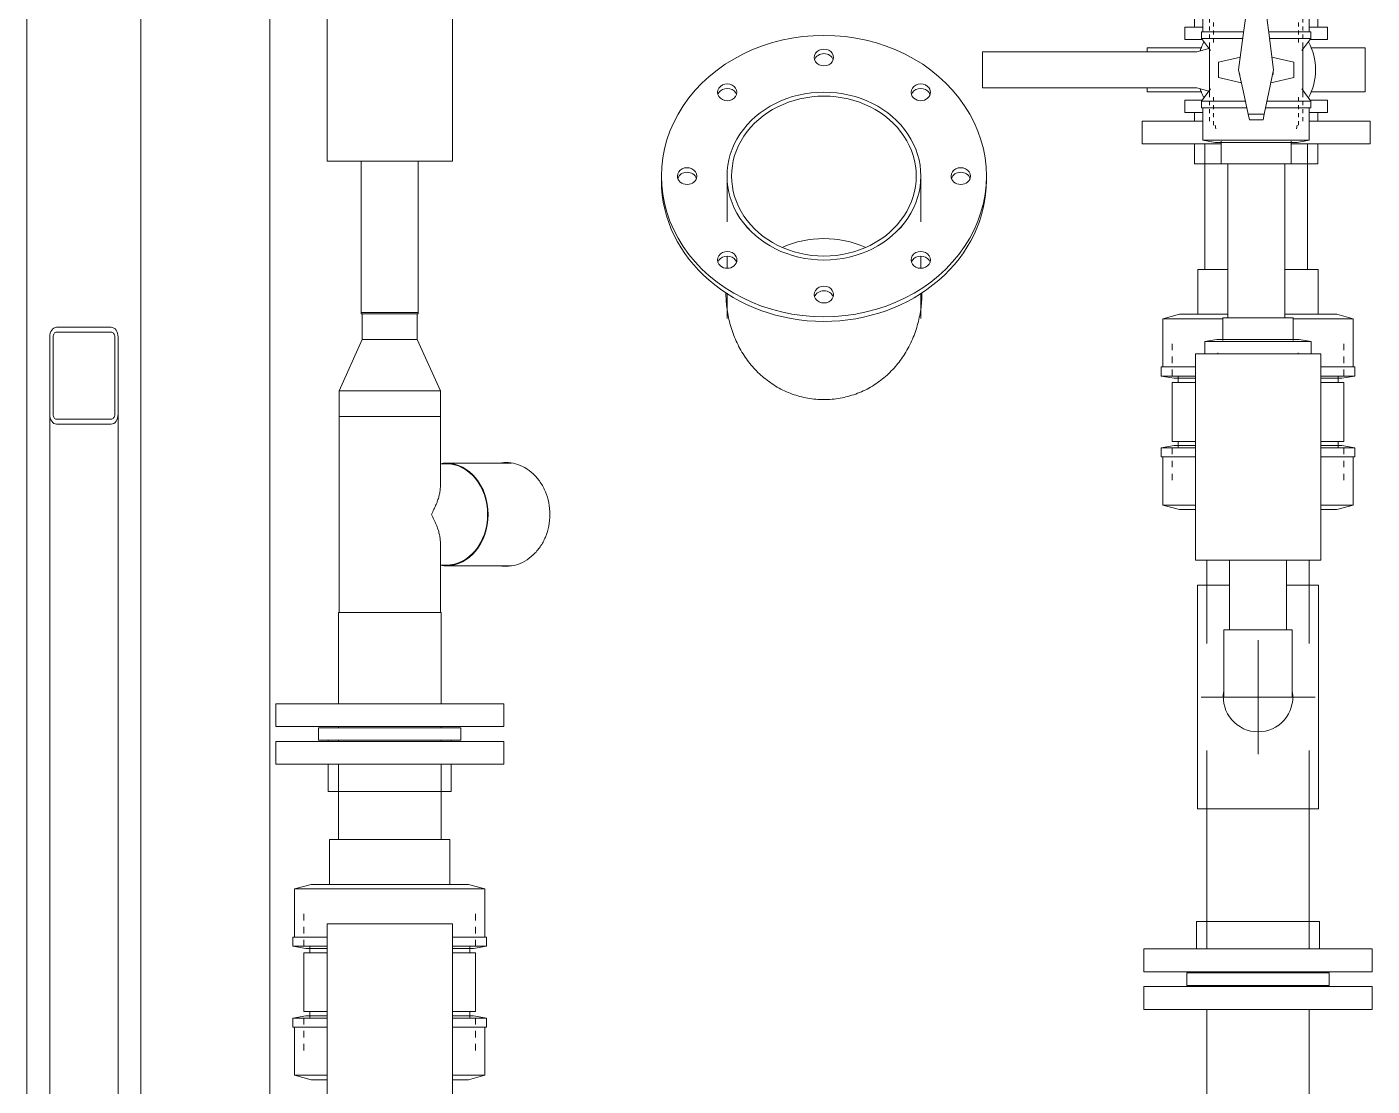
# Model space of a CAD drawing. Header units: millimetres. Extents: x -4001 to 3774, y -595 to 3523.
# Drawn here: x -3633 to -2453, y 1409 to 2338 of the extents above; entities that cross this region are included whole.
import ezdxf

# ---------------------------------------------------------------- set-up
doc = ezdxf.new("R2010")
doc.units = ezdxf.units.MM
for name, color, linetype, lineweight in [('A_--------_E-', 8, 'Continuous', 9), ('M-_EQPT----_E', 7, 'Continuous', 9), ('M-_WATR----_E', 5, 'Continuous', 9), ('S-_STRL----_A', 7, 'Continuous', 9)]:
    doc.layers.add(name, color=color, linetype=linetype, lineweight=lineweight)

# ---------------------------------------------------------------- blocks, each defined once
blk = doc.blocks.new('PNS-0100 MAIN FRAME - ASY PNS-0100 MAIN FRAME_iam-651195-Разрез 3')
at = {"layer": 'A_--------_E-'}
for p, q in [((-3633.2, 2850), (-3633.2, 100)), ((-3533.2, 100), (-3533.2, 2850)), ((-3613.2, 1997.9), (-3613.2, 373.6)), ((-3553.2, 373.6), (-3553.2, 1997.9))]:
    blk.add_line(p, q, dxfattribs=at)
at = {"layer": 'S-_STRL----_A'}
for p, q in [((-3613.2, 2065.7), (-3613.2, 1997.9)), ((-3610.2, 1997.9), (-3610.2, 2065.7)), ((-3559.2, 2074.2), (-3607.2, 2074.2)), ((-3607.2, 2070), (-3559.2, 2070)), ((-3556.2, 2065.7), (-3556.2, 1997.9)), ((-3553.2, 1997.9), (-3553.2, 2065.7)), ((-3559.2, 1993.6), (-3607.2, 1993.6)), ((-3607.2, 1989.4), (-3559.2, 1989.4))]:
    blk.add_line(p, q, dxfattribs=at)
at = {"layer": 'S-_STRL----_A', "flags": 128}
for points in [[(-3607.2, 2074.2), (-3608.4, 2074.1), (-3609.5, 2073.6), (-3610.5, 2072.8), (-3611.4, 2071.7), (-3612.2, 2070.4), (-3612.7, 2069), (-3613.1, 2067.4), (-3613.2, 2065.7)], [(-3610.2, 2065.7), (-3610.1, 2066.6), (-3610, 2067.4), (-3609.7, 2068.1), (-3609.3, 2068.7), (-3608.9, 2069.3), (-3608.3, 2069.7), (-3607.8, 2069.9), (-3607.2, 2070)], [(-3553.2, 2065.7), (-3553.3, 2067.4), (-3553.6, 2069), (-3554.2, 2070.4), (-3554.9, 2071.7), (-3555.9, 2072.8), (-3556.9, 2073.6), (-3558, 2074.1), (-3559.2, 2074.2)], [(-3559.2, 2070), (-3558.6, 2069.9), (-3558, 2069.7), (-3557.5, 2069.3), (-3557.1, 2068.7), (-3556.7, 2068.1), (-3556.4, 2067.4), (-3556.2, 2066.6), (-3556.2, 2065.7)], [(-3613.2, 1997.9), (-3613.1, 1996.2), (-3612.7, 1994.6), (-3612.2, 1993.1), (-3611.4, 1991.9), (-3610.5, 1990.8), (-3609.5, 1990), (-3608.4, 1989.5), (-3607.2, 1989.4)], [(-3607.2, 1993.6), (-3607.8, 1993.7), (-3608.3, 1993.9), (-3608.9, 1994.3), (-3609.3, 1994.9), (-3609.7, 1995.5), (-3610, 1996.2), (-3610.1, 1997), (-3610.2, 1997.9)], [(-3556.2, 1997.9), (-3556.2, 1997), (-3556.4, 1996.2), (-3556.7, 1995.5), (-3557.1, 1994.9), (-3557.5, 1994.3), (-3558, 1993.9), (-3558.6, 1993.7), (-3559.2, 1993.6)], [(-3559.2, 1989.4), (-3558, 1989.5), (-3556.9, 1990), (-3555.9, 1990.8), (-3554.9, 1991.9), (-3554.2, 1993.1), (-3553.6, 1994.6), (-3553.3, 1996.2), (-3553.2, 1997.9)]]:
    blk.add_lwpolyline(points, dxfattribs=at)
blk = doc.blocks.new('PNS-0100 MAIN FRAME - Standard-550811-Разрез 3')
blk.add_blockref('PNS-0100 MAIN FRAME - ASY PNS-0100 MAIN FRAME_iam-651195-Разрез 3', (0, 0))
blk = doc.blocks.new('PNS-Filter column D1000 _Left side_ - ASY PNS-Filter column D1000_iam-892261-Разрез 3')
at = {"layer": 'A_--------_E-'}
for p, q in [((-3420.2, 610.1), (-3420.2, 2510.1)), ((-3076.7, 2202.8), (-3076.7, 2206.8)), ((-3019.2, 2166.6), (-3019.2, 2206.8)), ((-2849.2, 2206.8), (-2849.2, 2166.6)), ((-2791.7, 2206.8), (-2791.7, 2202.8)), ((-3019.2, 2126.2), (-3019.2, 2136.5)), ((-2849.2, 2136.5), (-2849.2, 2126.2)), ((-3019.2, 2081.8), (-3019.2, 2104.2)), ((-2849.2, 2104.2), (-2849.2, 2081.8)), ((-3339.1, 2063.6), (-3339.1, 2086.1)), ((-3290.8, 2086.1), (-3290.8, 2063.6)), ((-3359.4, 2018.6), (-3339.1, 2063.6)), ((-3328.8, 2063.6), (-3339.1, 2063.6)), ((-3290.8, 2063.6), (-3328.8, 2063.6)), ((-3290.8, 2063.6), (-3270.5, 2018.6)), ((-3359.4, 1996.1), (-3359.4, 2018.6)), ((-3340.4, 2018.6), (-3359.4, 2018.6)), ((-3270.5, 2018.6), (-3340.4, 2018.6)), ((-3270.5, 2018.6), (-3270.5, 1996.1)), ((-3359.4, 1824.1), (-3359.4, 1996.1)), ((-3278.5, 1996.1), (-3359.4, 1996.1)), ((-3340.4, 1996.1), (-3359.4, 1996.1)), ((-3270.5, 1996.1), (-3340.4, 1996.1)), ((-3270.5, 1996.1), (-3278.5, 1996.1)), ((-3270.5, 1996.1), (-3270.5, 1935.6)), ((-3270.6, 1954.6), (-3265.6, 1954.6)), ((-3265.6, 1955.1), (-3208.3, 1955.1)), ((-3270.5, 1884.6), (-3270.5, 1824.1)), ((-3265.6, 1865.7), (-3270.6, 1865.7)), ((-3208.3, 1865.1), (-3265.6, 1865.1)), ((-3360, 1744.1), (-3360, 1824.1)), ((-3360, 1824.1), (-3289.1, 1824.1)), ((-3289.1, 1824.1), (-3270, 1824.1)), ((-3270, 1824.1), (-3270, 1744.1)), ((-3415, 1724.1), (-3415, 1744.1)), ((-3415, 1744.1), (-3396.9, 1744.1)), ((-3396.9, 1744.1), (-3215, 1744.1)), ((-3215, 1744.1), (-3215, 1724.1)), ((-3415, 1724.1), (-3396.9, 1724.1)), ((-3396.9, 1724.1), (-3215, 1724.1)), ((-2653.5, 1476.1), (-2653.5, 1496.1)), ((-2471.5, 1496.1), (-2653.5, 1496.1)), ((-2453.5, 1496.1), (-2471.5, 1496.1)), ((-2453.5, 1496.1), (-2453.5, 1476.1)), ((-2471.5, 1476.1), (-2653.5, 1476.1)), ((-2598.5, 1396.1), (-2598.5, 1476.1)), ((-2508.5, 1476.1), (-2508.5, 1396.1)), ((-2453.5, 1476.1), (-2471.5, 1476.1))]:
    blk.add_line(p, q, dxfattribs=at)
for centre, major_axis, ratio, start_param, end_param in [((-2934.2, 2206.8), (-142.5, 0), 0.866025, 4.712389, 7.853982), ((-2934.2, 2206.8), (-142.5, 0), 0.866025, 1.570796, 4.712389), ((-2934.2, 2310.8), (8.5, 0), 0.866025, 1.570796, 4.712389), ((-2934.2, 2306.8), (8.5, 0), 0.866025, 1.570796, 2.857075), ((-2934.2, 2310.8), (8.5, 0), 0.866025, 4.712389, 7.853982), ((-2934.2, 2306.8), (8.5, 0), 0.866025, 0.284518, 1.570796), ((-3019, 2280.3), (8.5, 0), 0.866025, 2.356194, 5.497787), ((-3019, 2276.3), (8.5, 0), 0.866025, 2.356194, 2.864755), ((-3019, 2280.3), (8.5, 0), 0.866025, 5.497787, 8.63938), ((-3019, 2276.3), (8.5, 0), 0.866025, 0.276838, 2.356194), ((-2934.2, 2206.8), (85, 0), 0.866025, 1.570796, 4.712389), ((-2934.2, 2206.8), (-85, 0), 0.866025, 4.712389, 7.853982), ((-2934.2, 2206.8), (-81, 0), 0.866025, 4.712389, 7.853982), ((-2934.2, 2206.8), (-85, 0), 0.866025, 1.570796, 4.712389), ((-2934.2, 2206.8), (85, 0), 0.866025, 4.712389, 7.853982), ((-2934.2, 2206.8), (81, 0), 0.866025, 4.712389, 7.853982), ((-2849.3, 2280.3), (8.5, 0), 0.866025, 0.785398, 3.926991), ((-2849.3, 2276.3), (8.5, 0), 0.866025, 0.785398, 2.864755), ((-2849.3, 2280.3), (8.5, 0), 0.866025, 3.926991, 7.068583), ((-2849.3, 2276.3), (8.5, 0), 0.866025, 0.276838, 0.785398), ((-3054.2, 2206.8), (8.5, 0), 0.866025, 0, 3.141593), ((-3054.2, 2206.8), (8.5, 0), 0.866025, 3.141593, 6.283185), ((-3054.2, 2202.8), (8.5, 0), 0.866025, 0.284518, 2.857075), ((-2814.2, 2206.8), (8.5, 0), 0.866025, 0, 3.141593), ((-2814.2, 2206.8), (8.5, 0), 0.866025, 3.141593, 6.283185), ((-2814.2, 2202.8), (8.5, 0), 0.866025, 0.284518, 2.857075), ((-2934.2, 2202.8), (142.5, 0), 0.866025, 3.141593, 4.712389), ((-2934.2, 2202.8), (-142.5, 0), 0.866025, 1.570796, 3.141593), ((-2934.2, 2081.8), (81, 0), 0.866025, 1.570796, 2.033415), ((-2934.2, 2081.8), (81, 0), 0.866025, 1.108178, 1.570796), ((-3019, 2133.3), (8.5, 0), 0.866025, 0.785398, 3.926991), ((-3019, 2129.3), (8.5, 0), 0.866025, 0.785398, 2.864755), ((-3019, 2133.3), (8.5, 0), 0.866025, 3.926991, 7.068583), ((-2849.3, 2133.3), (8.5, 0), 0.866025, 2.356194, 5.497787), ((-2849.3, 2133.3), (8.5, 0), 0.866025, 5.497787, 8.63938), ((-2849.3, 2129.3), (8.5, 0), 0.866025, 0.276838, 2.356194), ((-3019, 2129.3), (8.5, 0), 0.866025, 0.276838, 0.785398), ((-2849.3, 2129.3), (8.5, 0), 0.866025, 2.356194, 2.864755), ((-2934.2, 2102.9), (-8.5, 0), 0.866025, 4.712389, 7.853982), ((-2934.2, 2098.9), (8.5, 0), 0.866025, 1.570796, 2.857075), ((-2934.2, 2102.9), (8.5, 0), 0.866025, 4.712389, 7.853982), ((-2934.2, 2098.9), (8.5, 0), 0.866025, 0.284518, 1.570796), ((-3265.6, 1910.1), (0, 45), 0.819152, 0, 0.093906), ((-3265.6, 1910.1), (0, 45), 0.819152, 3.141593, 6.283185), ((-3265.6, 1910.1), (0, 44.5), 0.819152, 3.141593, 6.283185), ((-3265.6, 1910.1), (0, 45), 0.819152, 3.047687, 3.141593)]:
    blk.add_ellipse(centre, major_axis=major_axis, ratio=ratio, start_param=start_param, end_param=end_param, dxfattribs=at)
for points, knots in [([(-3020.2, 2104.8), (-3020.2, 2100.4), (-3019.6, 2091.2), (-3016.9, 2077.5), (-3012.2, 2063.6), (-3005.4, 2050.7), (-2997.1, 2039.5), (-2987.2, 2029.8), (-2975.3, 2021.4), (-2966.5, 2017.3), (-2962, 2015.7)], [-0.9967897, -0.9967897, -0.9967897, -0.9967897, -0.95, -0.9, -0.85, -0.8, -0.75, -0.7, -0.65, -0.6, -0.6, -0.6, -0.6]), ([(-2906.3, 2015.7), (-2901.8, 2017.3), (-2893, 2021.4), (-2881.2, 2029.8), (-2871.3, 2039.5), (-2863, 2050.7), (-2856.2, 2063.6), (-2851.5, 2077.5), (-2848.8, 2091.2), (-2848.2, 2100.4), (-2848.2, 2104.8)], [-0.4, -0.4, -0.4, -0.4, -0.35, -0.3, -0.25, -0.2, -0.15, -0.1, -0.05, -0.0032103, -0.0032103, -0.0032103, -0.0032103]), ([(-3270.5, 1935.6), (-3270.5, 1935.3), (-3270.5, 1933.9), (-3270.8, 1931.1), (-3271.5, 1927.1), (-3272.6, 1923.2), (-3274.7, 1917.6), (-3276.9, 1913.2), (-3278.5, 1910.1)], [0.6111111, 0.6111111, 0.6111111, 0.6111111, 0.625, 0.6875, 0.75, 0.8125, 0.875, 1, 1, 1, 1]), ([(-3278.5, 1910.1), (-3276.9, 1907.1), (-3274.7, 1902.7), (-3272.6, 1897.1), (-3271.5, 1893.1), (-3270.8, 1889.2), (-3270.5, 1886.4), (-3270.5, 1884.9), (-3270.5, 1884.6)], [0, 0, 0, 0, 0.125, 0.1875, 0.25, 0.3125, 0.375, 0.3888889, 0.3888889, 0.3888889, 0.3888889]), ([(-3216.6, 1864.8), (-3215.4, 1864.7), (-3211.4, 1864.5), (-3207.4, 1865), (-3204.7, 1865.7)], [-0.5320306, -0.5320306, -0.5320306, -0.5320306, -0.5, -0.4285714, -0.4285714, -0.4285714, -0.4285714])]:
    blk.add_open_spline(points, degree=3, knots=knots, dxfattribs=at)
for points in [[(-3020.2, 2104), (-3020.2, 2104.2), (-3020.2, 2104.5), (-3020.2, 2104.7)], [(-2848.2, 2104.7), (-2848.2, 2104.5), (-2848.2, 2104.2), (-2848.2, 2104)], [(-2962, 2015.7), (-2957.6, 2014.1), (-2948.4, 2011.6), (-2934.2, 2010.4), (-2920, 2011.6), (-2910.8, 2014.1), (-2906.3, 2015.7)], [(-3212.9, 1955.6), (-3214.2, 1955.6), (-3215.4, 1955.6), (-3216.6, 1955.4)], [(-3213.2, 1955.4), (-3212.5, 1955.5), (-3211.9, 1955.5), (-3211.2, 1955.6)], [(-3204.7, 1954.5), (-3207.4, 1955.3), (-3210.2, 1955.6), (-3212.9, 1955.6)], [(-3174.5, 1910.1), (-3174.5, 1913.6), (-3175.2, 1920.4), (-3178.1, 1930.1), (-3182.8, 1938.7), (-3188.9, 1945.9), (-3196.4, 1951.5), (-3201.9, 1953.8), (-3204.7, 1954.5)], [(-3204.7, 1865.7), (-3201.9, 1866.5), (-3196.4, 1868.8), (-3188.9, 1874.4), (-3182.8, 1881.6), (-3178.1, 1890.1), (-3175.2, 1899.9), (-3174.5, 1906.7), (-3174.5, 1910.1)], [(-3211.2, 1864.7), (-3211.9, 1864.7), (-3212.5, 1864.8), (-3213.2, 1864.8)]]:
    blk.add_open_spline(points, degree=3, dxfattribs=at)
blk = doc.blocks.new('PNS-Filter column D1000 _Left side_ - Standard-896179-Разрез 3')
at = {"layer": 'M-_EQPT----_E'}
for p, q in [((-3340, 2087.1), (-3340, 2086.1)), ((-3339.2, 2087.1), (-3340, 2087.1)), ((-3340, 2086.1), (-3329.3, 2086.1)), ((-3337.1, 2087.1), (-3338.4, 2087.1)), ((-3333.4, 2087.1), (-3335.4, 2087.1)), ((-3329.3, 2087.1), (-3331, 2087.1)), ((-3328.4, 2087.1), (-3329.3, 2087.1)), ((-3329.3, 2086.1), (-3290, 2086.1)), ((-3322.5, 2087.1), (-3325.5, 2087.1)), ((-3316, 2087.1), (-3319.3, 2087.1)), ((-3309.5, 2087.1), (-3312.8, 2087.1)), ((-3303.4, 2087.1), (-3306.4, 2087.1)), ((-3298.1, 2087.1), (-3300.6, 2087.1)), ((-3293.9, 2087.1), (-3295.8, 2087.1)), ((-3291.1, 2087.1), (-3292.3, 2087.1)), ((-3290, 2087.1), (-3290.3, 2087.1)), ((-3290, 2086.1), (-3290, 2087.1)), ((-3360, 1724.1), (-3360, 1723.1)), ((-3270, 1723.1), (-3270, 1724.1)), ((-2598.5, 1497.1), (-2598.5, 1496.1)), ((-2508.5, 1496.1), (-2508.5, 1497.1))]:
    blk.add_line(p, q, dxfattribs=at)
blk.add_blockref('PNS-Filter column D1000 _Left side_ - ASY PNS-Filter column D1000_iam-892261-Разрез 3', (0, 0))
blk = doc.blocks.new('COMER_industrial series - BVI10-EL090-345467-Разрез 3')
at = {"layer": 'M-_WATR----_E', "color": 33, "lineweight": 20}
for p, q in [((-3367.8, 1625), (-3367.8, 1585.6)), ((-3367.8, 1625), (-3262.2, 1625)), ((-3262.2, 1585.6), (-3262.2, 1625)), ((-3384, 1585.6), (-3398.5, 1581.7)), ((-3398.5, 1581.7), (-3398.5, 1539.5)), ((-3231.5, 1581.7), (-3398.5, 1581.7)), ((-3246, 1585.6), (-3384, 1585.6)), ((-3231.5, 1581.7), (-3246, 1585.6)), ((-3231.5, 1539.5), (-3231.5, 1581.7)), ((-3390.2, 1559.8), (-3390.2, 1554.2)), ((-3239.7, 1554.2), (-3239.7, 1559.8)), ((-3390.2, 1548.5), (-3390.2, 1542.8)), ((-3369.9, 1551), (-3369.9, 1370)), ((-3260, 1551), (-3369.9, 1551)), ((-3260, 1370), (-3260, 1551)), ((-3239.7, 1542.8), (-3239.7, 1548.5)), ((-3400, 1539.5), (-3400, 1531.5)), ((-3370, 1539.5), (-3400, 1539.5)), ((-3390.2, 1537.1), (-3390.2, 1531.5)), ((-3230, 1539.5), (-3259.9, 1539.5)), ((-3239.7, 1531.5), (-3239.7, 1537.1)), ((-3230, 1531.5), (-3230, 1539.5)), ((-3400, 1531.5), (-3388.5, 1529.5)), ((-3370, 1531.5), (-3400, 1531.5)), ((-3390.2, 1525.8), (-3390.2, 1474.2)), ((-3390.2, 1525.8), (-3370.1, 1525.8)), ((-3388.5, 1529.5), (-3370.2, 1529.5)), ((-3385.1, 1530.9), (-3385.1, 1525.8)), ((-3230, 1531.5), (-3259.9, 1531.5)), ((-3259.8, 1525.8), (-3239.7, 1525.8)), ((-3259.7, 1529.5), (-3241.5, 1529.5)), ((-3244.8, 1525.8), (-3244.8, 1530.9)), ((-3241.5, 1529.5), (-3230, 1531.5)), ((-3239.7, 1474.2), (-3239.7, 1525.8)), ((-3388.5, 1470.5), (-3400, 1468.5)), ((-3400, 1468.5), (-3400, 1460.5)), ((-3400, 1468.5), (-3370, 1468.5)), ((-3370.1, 1474.2), (-3390.2, 1474.2)), ((-3390.2, 1468.5), (-3390.2, 1462.9)), ((-3370.2, 1470.5), (-3388.5, 1470.5)), ((-3385.1, 1474.2), (-3385.1, 1469.1)), ((-3259.9, 1468.5), (-3230, 1468.5)), ((-3239.7, 1474.2), (-3259.8, 1474.2)), ((-3241.5, 1470.5), (-3259.7, 1470.5)), ((-3244.8, 1469.1), (-3244.8, 1474.2)), ((-3230, 1468.5), (-3241.5, 1470.5)), ((-3239.7, 1462.9), (-3239.7, 1468.5)), ((-3230, 1460.5), (-3230, 1468.5)), ((-3400, 1460.5), (-3370, 1460.5)), ((-3398.5, 1460.5), (-3398.5, 1418.3)), ((-3390.2, 1457.2), (-3390.2, 1451.5)), ((-3259.9, 1460.5), (-3230, 1460.5)), ((-3239.7, 1451.5), (-3239.7, 1457.2)), ((-3231.5, 1418.3), (-3231.5, 1460.5)), ((-3390.2, 1445.8), (-3390.2, 1440.2)), ((-3239.7, 1440.2), (-3239.7, 1445.8)), ((-3398.5, 1418.3), (-3384, 1414.4)), ((-3398.5, 1418.3), (-3370, 1418.3)), ((-3259.9, 1418.3), (-3231.5, 1418.3)), ((-3246, 1414.4), (-3231.5, 1418.3)), ((-3384, 1414.4), (-3370.1, 1414.4)), ((-3259.7, 1414.4), (-3246, 1414.4)), ((-3369.9, 1370), (-3260, 1370))]:
    blk.add_line(p, q, dxfattribs=at)
blk = doc.blocks.new('COMER_industrial series - BVI10-EL090-V13-Разрез 3')
at = {"layer": 'M-_WATR----_E', "color": 140, "lineweight": 20}
for p, q in [((-2606.3, 2125), (-2606.3, 2085.6)), ((-2500.7, 2085.6), (-2500.7, 2125)), ((-2622.5, 2085.6), (-2637, 2081.7)), ((-2637, 2081.7), (-2637, 2039.5)), ((-2470, 2081.7), (-2484.5, 2085.6)), ((-2470, 2039.5), (-2470, 2081.7)), ((-2628.7, 2059.8), (-2628.7, 2054.2)), ((-2478.2, 2054.2), (-2478.2, 2059.8)), ((-2628.7, 2048.5), (-2628.7, 2042.8)), ((-2478.2, 2042.8), (-2478.2, 2048.5)), ((-2638.5, 2039.5), (-2638.5, 2031.5)), ((-2638.5, 2031.5), (-2627, 2029.5)), ((-2628.7, 2037.1), (-2628.7, 2031.5)), ((-2623.6, 2030.9), (-2623.6, 2025.8)), ((-2483.3, 2025.8), (-2483.3, 2030.9)), ((-2480, 2029.5), (-2468.5, 2031.5)), ((-2478.2, 2031.5), (-2478.2, 2037.1)), ((-2468.5, 2031.5), (-2468.5, 2039.5)), ((-2628.7, 2025.8), (-2628.7, 1974.2)), ((-2478.2, 1974.2), (-2478.2, 2025.8)), ((-2627, 1970.5), (-2638.5, 1968.5)), ((-2623.6, 1974.2), (-2623.6, 1969.1)), ((-2483.3, 1969.1), (-2483.3, 1974.2)), ((-2468.5, 1968.5), (-2480, 1970.5)), ((-2638.5, 1968.5), (-2638.5, 1960.5)), ((-2637, 1960.5), (-2637, 1918.3)), ((-2628.7, 1968.5), (-2628.7, 1962.9)), ((-2478.2, 1962.9), (-2478.2, 1968.5)), ((-2470, 1918.3), (-2470, 1960.5)), ((-2468.5, 1960.5), (-2468.5, 1968.5)), ((-2628.7, 1957.2), (-2628.7, 1951.5)), ((-2478.2, 1951.5), (-2478.2, 1957.2)), ((-2628.7, 1945.8), (-2628.7, 1940.2)), ((-2478.2, 1940.2), (-2478.2, 1945.8)), ((-2637, 1918.3), (-2622.5, 1914.4)), ((-2484.5, 1914.4), (-2470, 1918.3))]:
    blk.add_line(p, q, dxfattribs=at)
for centre, major_axis, start_param, end_param in [((-2553.5, 2125), (52.8, 0), 3.141593, 4.179302), ((-2553.5, 2125), (52.8, 0), 5.170636, 6.283185), ((-2553.5, 2081.7), (83.5, 0), 3.141593, 4.334161), ((-2553.5, 2085.6), (69, 0), 3.141593, 4.315664), ((-2553.5, 2085.6), (69, 0), 5.058449, 6.283185), ((-2553.5, 2081.7), (83.5, 0), 5.090617, 6.283185), ((-2553.5, 2039.5), (85, 0), 3.141593, 4.00864), ((-2553.5, 2031.5), (85, 0), 3.14165, 4.00864), ((-2553.5, 2029.5), (73.5, 0), 3.14165, 3.86251), ((-2553.5, 2039.5), (85, 0), 5.416569, 6.283185), ((-2553.5, 2031.5), (85, 0), 5.416569, 6.283128), ((-2553.5, 2029.5), (73.5, 0), 5.562824, 6.283128), ((-2553.5, 2025.8), (75.3, 0), 3.141593, 3.889972), ((-2553.5, 2025.8), (75.3, 0), 5.535348, 6.283185), ((-2553.5, 1974.2), (75.3, 0), 3.141593, 3.889972), ((-2553.5, 1970.5), (73.5, 0), 3.141593, 3.86251), ((-2553.5, 1974.2), (75.3, 0), 5.535348, 6.283185), ((-2553.5, 1970.5), (73.5, 0), 5.562824, 6.283185), ((-2553.5, 1968.5), (85, 0), 3.141593, 4.00864), ((-2553.5, 1960.5), (85, 0), 3.141593, 4.00864), ((-2553.5, 1968.5), (85, 0), 5.416569, 6.283185), ((-2553.5, 1960.5), (-85, 0), 2.274976, 3.141593), ((-2553.5, 1918.3), (83.5, 0), 3.14163, 3.992188), ((-2553.5, 1914.4), (69, 0), 3.14163, 3.785495), ((-2553.5, 1918.3), (83.5, 0), 5.433028, 6.283148), ((-2553.5, 1914.4), (-69, 0), 2.498282, 3.141556)]:
    blk.add_ellipse(centre, major_axis=major_axis, ratio=0.00001, start_param=start_param, end_param=end_param, dxfattribs=at)
blk = doc.blocks.new('COMER_ST10_BR00_U-PVC бурт под фланец с гладкой поверхностью red - DN20 - DN225-V22-Разрез 3')
at = {"layer": 'M-_WATR----_E', "color": 33, "lineweight": 20}
for p, q in [((-3377.5, 1723.1), (-3377.5, 1712.1)), ((-3315, 1723.1), (-3377.5, 1723.1)), ((-3252.5, 1723.1), (-3315, 1723.1)), ((-3252.5, 1712.1), (-3252.5, 1723.1)), ((-3377.5, 1712.1), (-3315, 1712.1)), ((-3369, 1712.1), (-3369, 1711.1)), ((-3315, 1712.1), (-3252.5, 1712.1)), ((-3261, 1711.1), (-3261, 1712.1)), ((-3369, 1691.1), (-3369, 1667.1)), ((-3261, 1667.1), (-3261, 1691.1)), ((-3369, 1667.1), (-3315, 1667.1)), ((-3315, 1667.1), (-3261, 1667.1))]:
    blk.add_line(p, q, dxfattribs=at)
blk = doc.blocks.new('COMER_BR00_U-PVC свободный фланец red - DN15 - DN200-V23-Разрез 3')
at = {"layer": 'M-_WATR----_E', "lineweight": 20}
for p, q in [((-3415, 1711.1), (-3415, 1691.1)), ((-3315, 1711.1), (-3415, 1711.1)), ((-3215, 1711.1), (-3315, 1711.1)), ((-3215, 1691.1), (-3215, 1711.1)), ((-3415, 1691.1), (-3315, 1691.1)), ((-3315, 1691.1), (-3215, 1691.1))]:
    blk.add_line(p, q, dxfattribs=at)
blk = doc.blocks.new('COMER_BUT сермя _Butterfly valves_ red - BUT10090-V54-Разрез 3')
at = {"layer": 'M-_WATR----_E', "color": 140, "lineweight": 20}
for p, q in [((-2607.1, 2315.7), (-2795.1, 2315.7)), ((-2795.1, 2315.7), (-2795.1, 2284.3)), ((-2650.6, 2319.3), (-2650.6, 2315.7)), ((-2596.6, 2318.8), (-2607.1, 2315.7)), ((-2459.6, 2280.7), (-2459.6, 2319.3)), ((-2795.1, 2284.3), (-2607.1, 2284.3)), ((-2650.6, 2284.3), (-2650.6, 2280.7)), ((-2607.1, 2284.3), (-2596.6, 2281.2))]:
    blk.add_line(p, q, dxfattribs=at)
for start, end in [(151.9096, 161.2376), (360, 28.0904), (331.9113, 0), (198.7635, 208.0887)]:
    blk.add_arc((-2555.1, 2300), 52, start, end, dxfattribs=at)
for centre, major_axis, start_param, end_param in [((-2555.1, 2319.3), (95.5, 0), 3.141593, 4.188042), ((-2555.1, 2319.3), (-95.5, 0), 2.095143, 3.141593), ((-2555.1, 2280.7), (95.5, 0), 3.141593, 4.188039), ((-2555.1, 2280.7), (95.5, 0), 5.236739, 6.283185)]:
    blk.add_ellipse(centre, major_axis=major_axis, ratio=0.00001, start_param=start_param, end_param=end_param, dxfattribs=at)
blk = doc.blocks.new('COMER_ST10_U-PVC бурт под фланец с гладкой поверхностью red - DN20 - DN225-V55-Разрез 3')
at = {"layer": 'M-_WATR----_E', "lineweight": 20}
for p, q in [((-2617.6, 2273.5), (-2617.6, 2262.5)), ((-2492.6, 2262.5), (-2492.6, 2273.5)), ((-2609.1, 2262.5), (-2609.1, 2255)), ((-2501.1, 2255), (-2501.1, 2262.5)), ((-2609.1, 2235), (-2609.1, 2217.5)), ((-2501.1, 2217.5), (-2501.1, 2235))]:
    blk.add_line(p, q, dxfattribs=at)
for centre, major_axis, start_param, end_param in [((-2555.1, 2273.5), (62.5, 0), 3.141593, 3.846094), ((-2555.1, 2273.5), (62.5, 0), 5.578684, 6.283185), ((-2555.1, 2262.5), (62.5, 0), 3.141593, 3.86226), ((-2555.1, 2262.5), (-62.5, 0), 2.420925, 3.141593), ((-2555.1, 2217.5), (54, 0), 3.141593, 4.228994), ((-2555.1, 2217.5), (54, 0), 5.195784, 6.283185)]:
    blk.add_ellipse(centre, major_axis=major_axis, ratio=0.00001, start_param=start_param, end_param=end_param, dxfattribs=at)
blk = doc.blocks.new('COMER_ST10_U-PVC бурт под фланец с гладкой поверхностью red - DN20 - DN225-V56-Разрез 3')
at = {"layer": 'M-_WATR----_E', "lineweight": 20}
for p, q in [((-2609.1, 2382.5), (-2609.1, 2365)), ((-2501.1, 2365), (-2501.1, 2382.5)), ((-2617.6, 2337.5), (-2617.6, 2326.5)), ((-2609.1, 2345), (-2609.1, 2337.5)), ((-2501.1, 2337.5), (-2501.1, 2345)), ((-2492.6, 2326.5), (-2492.6, 2337.5))]:
    blk.add_line(p, q, dxfattribs=at)
for centre, major_axis, start_param, end_param in [((-2555.1, 2382.5), (54, 0), 3.141593, 4.228994), ((-2555.1, 2382.5), (54, 0), 5.195784, 6.283185), ((-2555.1, 2337.5), (-62.5, 0), 0, 0.720667), ((-2555.1, 2337.5), (62.5, 0), 5.562518, 6.283185), ((-2555.1, 2326.5), (62.5, 0), 3.141593, 3.84611), ((-2555.1, 2326.5), (-62.5, 0), 2.437076, 3.141593)]:
    blk.add_ellipse(centre, major_axis=major_axis, ratio=0.00001, start_param=start_param, end_param=end_param, dxfattribs=at)
blk = doc.blocks.new('COMER_BR00_U-PVC свободный фланец red - DN15 - DN200-V57-Разрез 3')
at = {"layer": 'M-_WATR----_E', "lineweight": 20}
for p, q in [((-2655.1, 2255), (-2655.1, 2235)), ((-2455.1, 2235), (-2455.1, 2255))]:
    blk.add_line(p, q, dxfattribs=at)
for centre, start_param, end_param in [((-2555.1, 2255), 3.141593, 4.225154), ((-2555.1, 2255), 5.199624, 6.283185), ((-2555.1, 2235), 3.141593, 4.397204), ((-2555.1, 2235), 5.027574, 6.283185)]:
    blk.add_ellipse(centre, major_axis=(100, 0), ratio=0.00001, start_param=start_param, end_param=end_param, dxfattribs=at)
blk = doc.blocks.new('COMER_industrial series - BVI10-EL050-V74-Разрез 3')
at = {"layer": 'M-_WATR----_E', "color": 136, "lineweight": 20}
for p, q in [((-3345.8, 2432.4), (-3345.8, 2412.7)), ((-3345.8, 2432.4), (-3284.2, 2432.4)), ((-3284.2, 2412.7), (-3284.2, 2432.4)), ((-3351, 2413.6), (-3361.6, 2411.8)), ((-3361.6, 2411.8), (-3361.6, 2401)), ((-3268.3, 2411.8), (-3361.6, 2411.8)), ((-3279, 2413.6), (-3351, 2413.6)), ((-3268.3, 2411.8), (-3279, 2413.6)), ((-3268.3, 2401), (-3268.3, 2411.8)), ((-3369.9, 2401), (-3369.9, 2220)), ((-3260, 2401), (-3369.9, 2401)), ((-3350.2, 2401.7), (-3350.4, 2401)), ((-3279.5, 2401), (-3279.7, 2401.7)), ((-3260, 2220), (-3260, 2401)), ((-3369.9, 2220), (-3260, 2220))]:
    blk.add_line(p, q, dxfattribs=at)
blk = doc.blocks.new('Тройник клеевой - d 20-315 мм-958723-Разрез 3')
at = {"layer": 'M-_WATR----_E', "color": 140, "lineweight": 20}
for p, q in [((-2606.5, 1848), (-2606.5, 1797)), ((-2500.5, 1797), (-2500.5, 1848)), ((-2606.5, 1797), (-2606.5, 1750)), ((-2500.5, 1750), (-2500.5, 1797)), ((-2606.5, 1750), (-2606.5, 1703)), ((-2500.5, 1703), (-2500.5, 1750)), ((-2606.5, 1703), (-2606.5, 1652)), ((-2500.5, 1652), (-2500.5, 1703))]:
    blk.add_line(p, q, dxfattribs=at)
for start, end in [(172.054, 270), (270, 7.3458)]:
    blk.add_arc((-2553.5, 1750), 30.5, start, end, dxfattribs=at)
for centre, major_axis, start_param, end_param in [((-2553.5, 1848), (53, 0), 3.141593, 4.219512), ((-2553.5, 1848), (53, 0), 5.205266, 6.283185), ((-2553.5, 1652), (53, 0), 3.141593, 4.712389), ((-2553.5, 1652), (-53, 0), 1.570796, 3.141593)]:
    blk.add_ellipse(centre, major_axis=major_axis, ratio=0.000014, start_param=start_param, end_param=end_param, dxfattribs=at)
blk = doc.blocks.new('COMER_EL50_U-PVC отвод 90 - DN16-DN315 _Grey_-V81-Разрез 3')
at = {"layer": 'M-_WATR----_E', "color": 142, "lineweight": 20}
for p, q in [((-2583.5, 1809), (-2583.5, 1780.8)), ((-2553.5, 1809), (-2583.5, 1809)), ((-2523.5, 1809), (-2553.5, 1809)), ((-2523.5, 1780.8), (-2523.5, 1809))]:
    blk.add_line(p, q, dxfattribs=at)
at = {"layer": 'M-_WATR----_E', "color": 142, "lineweight": 20, "flags": 128}
for points in [[(-2583.5, 1780.8), (-2583.5, 1779.6), (-2583.5, 1778.3), (-2583.5, 1777.1), (-2583.5, 1775.9), (-2583.5, 1774.7), (-2583.5, 1773.5), (-2583.5, 1772.3), (-2583.5, 1771.1), (-2583.5, 1769.9), (-2583.5, 1768.8), (-2583.5, 1767.7), (-2583.5, 1766.6), (-2583.5, 1765.5), (-2583.5, 1764.4), (-2583.5, 1763.4), (-2583.5, 1762.4), (-2583.5, 1761.4), (-2583.5, 1760.5), (-2583.5, 1759.6), (-2583.5, 1758.7), (-2583.5, 1757.9), (-2583.5, 1757.1), (-2583.5, 1756.3), (-2583.5, 1755.6), (-2583.5, 1754.9), (-2583.5, 1754.2), (-2583.5, 1753.6), (-2583.5, 1753.1), (-2583.5, 1752.6), (-2583.5, 1752.1), (-2583.5, 1751.7), (-2583.5, 1751.3), (-2583.5, 1751), (-2583.5, 1750.7), (-2583.5, 1750.4), (-2583.5, 1750.3), (-2583.5, 1750.1), (-2583.5, 1750), (-2583.5, 1750), (-2583.5, 1750)], [(-2523.5, 1750), (-2523.5, 1750), (-2523.5, 1750.1), (-2523.5, 1750.2), (-2523.5, 1750.4), (-2523.5, 1750.6), (-2523.5, 1750.9), (-2523.5, 1751.2), (-2523.5, 1751.6), (-2523.5, 1752), (-2523.5, 1752.4), (-2523.5, 1752.9), (-2523.5, 1753.5), (-2523.5, 1754.1), (-2523.5, 1754.7), (-2523.5, 1755.4), (-2523.5, 1756.1), (-2523.5, 1756.9), (-2523.5, 1757.6), (-2523.5, 1758.5), (-2523.5, 1759.3), (-2523.5, 1760.2), (-2523.5, 1761.2), (-2523.5, 1762.1), (-2523.5, 1763.1), (-2523.5, 1764.2), (-2523.5, 1765.2), (-2523.5, 1766.3), (-2523.5, 1767.4), (-2523.5, 1768.5), (-2523.5, 1769.6), (-2523.5, 1770.8), (-2523.5, 1772), (-2523.5, 1773.2), (-2523.5, 1774.4), (-2523.5, 1775.6), (-2523.5, 1776.8), (-2523.5, 1778), (-2523.5, 1779.2), (-2523.5, 1780.5), (-2523.5, 1780.8)]]:
    blk.add_lwpolyline(points, dxfattribs=at)
blk = doc.blocks.new('COMER_industrial series - BVI10050-V83-Разрез 3')
at = {"layer": 'M-_WATR----_E', "color": 142, "lineweight": 20}
for p, q in [((-2585.9, 2382.4), (-2585.9, 2362.7)), ((-2585.9, 2382.4), (-2524.3, 2382.4)), ((-2524.3, 2362.7), (-2524.3, 2382.4)), ((-2591.1, 2363.6), (-2601.8, 2361.8)), ((-2601.8, 2361.8), (-2601.8, 2333.3)), ((-2562.2, 2361.8), (-2601.8, 2361.8)), ((-2562, 2363.6), (-2591.1, 2363.6)), ((-2561.1, 2369.8), (-2561.1, 2370)), ((-2549.1, 2370), (-2561.1, 2370)), ((-2561.1, 2369.8), (-2549.1, 2369.8)), ((-2549.1, 2370), (-2549.1, 2369.8)), ((-2519.1, 2363.6), (-2548.2, 2363.6)), ((-2508.5, 2361.8), (-2548, 2361.8)), ((-2508.5, 2361.8), (-2519.1, 2363.6)), ((-2508.5, 2333.3), (-2508.5, 2361.8)), ((-2592.4, 2348.4), (-2592.4, 2344.9)), ((-2590.4, 2351.7), (-2591.1, 2348.4)), ((-2519.1, 2348.4), (-2519.8, 2351.7)), ((-2517.9, 2344.9), (-2517.9, 2348.4)), ((-2596.1, 2344.9), (-2596.1, 2341.4)), ((-2596.1, 2337.9), (-2596.1, 2334.5)), ((-2592.4, 2341.4), (-2592.4, 2337.9)), ((-2517.9, 2337.9), (-2517.9, 2341.4)), ((-2514.1, 2341.4), (-2514.1, 2344.9)), ((-2514.1, 2334.5), (-2514.1, 2337.9)), ((-2603.1, 2333.3), (-2603.1, 2327.5)), ((-2566, 2333.3), (-2603.1, 2333.3)), ((-2603.1, 2327.5), (-2595.1, 2316.8)), ((-2566.8, 2327.5), (-2603.1, 2327.5)), ((-2596.1, 2331), (-2596.1, 2327.5)), ((-2592.4, 2334.5), (-2592.4, 2331)), ((-2592.4, 2327.5), (-2592.4, 2324)), ((-2507.1, 2333.3), (-2544.2, 2333.3)), ((-2507.1, 2327.5), (-2543.4, 2327.5)), ((-2517.9, 2331), (-2517.9, 2334.5)), ((-2517.9, 2324), (-2517.9, 2327.5)), ((-2515.1, 2316.8), (-2507.1, 2327.5)), ((-2514.1, 2327.5), (-2514.1, 2331)), ((-2507.1, 2327.5), (-2507.1, 2333.3)), ((-2596.1, 2324), (-2596.1, 2276)), ((-2514.1, 2276), (-2514.1, 2324)), ((-2569, 2311.2), (-2588.1, 2306.6)), ((-2588.1, 2306.6), (-2588.1, 2293.4)), ((-2522.1, 2306.6), (-2541.3, 2311.2)), ((-2522.1, 2293.4), (-2522.1, 2306.6)), ((-2588.1, 2293.4), (-2568, 2288.5)), ((-2542.2, 2288.5), (-2522.1, 2293.4)), ((-2595.1, 2283.2), (-2603.1, 2272.5)), ((-2507.1, 2272.5), (-2515.1, 2283.2)), ((-2603.1, 2272.5), (-2603.1, 2266.7)), ((-2603.1, 2272.5), (-2564.6, 2272.5)), ((-2603.1, 2266.7), (-2563.4, 2266.7)), ((-2601.8, 2266.7), (-2601.8, 2238.2)), ((-2596.1, 2272.5), (-2596.1, 2269)), ((-2596.1, 2265.5), (-2596.1, 2262.1)), ((-2592.4, 2276), (-2592.4, 2272.5)), ((-2592.4, 2269), (-2592.4, 2265.5)), ((-2546.9, 2266.7), (-2507.1, 2266.7)), ((-2545.6, 2272.5), (-2507.1, 2272.5)), ((-2517.9, 2272.5), (-2517.9, 2276)), ((-2517.9, 2265.5), (-2517.9, 2269)), ((-2514.1, 2269), (-2514.1, 2272.5)), ((-2514.1, 2262.1), (-2514.1, 2265.5)), ((-2508.5, 2238.2), (-2508.5, 2266.7)), ((-2507.1, 2266.7), (-2507.1, 2272.5)), ((-2596.1, 2258.6), (-2596.1, 2255.1)), ((-2592.4, 2262.1), (-2592.4, 2258.6)), ((-2592.4, 2255.1), (-2592.4, 2251.6)), ((-2561.1, 2256.2), (-2562.1, 2261)), ((-2548.1, 2261), (-2562.1, 2261)), ((-2561.1, 2256.2), (-2549.1, 2256.2)), ((-2548.1, 2261), (-2549.1, 2256.2)), ((-2517.9, 2258.6), (-2517.9, 2262.1)), ((-2517.9, 2251.6), (-2517.9, 2255.1)), ((-2514.1, 2255.1), (-2514.1, 2258.6)), ((-2591.1, 2251.6), (-2590.4, 2248.3)), ((-2519.8, 2248.3), (-2519.1, 2251.6)), ((-2601.8, 2238.2), (-2591.1, 2236.4)), ((-2601.8, 2238.2), (-2508.5, 2238.2)), ((-2591.1, 2236.4), (-2519.1, 2236.4)), ((-2585.9, 2237.3), (-2585.9, 2217.6)), ((-2524.3, 2217.6), (-2524.3, 2237.3)), ((-2519.1, 2236.4), (-2508.5, 2238.2)), ((-2524.3, 2217.6), (-2585.9, 2217.6))]:
    blk.add_line(p, q, dxfattribs=at)
at = {"layer": 'M-_WATR----_E', "color": 142, "lineweight": 20, "flags": 128}
for points in [[(-2570.5, 2300), (-2565.8, 2334.8), (-2561.1, 2369.8)], [(-2549.1, 2369.8), (-2544.4, 2334.8), (-2539.8, 2300)], [(-2562.1, 2261), (-2566.3, 2280.4), (-2570.5, 2300)], [(-2539.8, 2300), (-2544, 2280.4), (-2548.1, 2261)]]:
    blk.add_lwpolyline(points, dxfattribs=at)
at = {"layer": 'M-_WATR----_E', "color": 142, "lineweight": 20}
for radius, start, end in [(15.1, 187.568, 194.03), (15.1, 189.3511, 197.2047), (15.2, 342.7953, 350.6489)]:
    blk.add_arc((-2555.1, 2300), radius, start, end, dxfattribs=at)
blk = doc.blocks.new('COMER_industrial series - BVI10-EL050-V84-Разрез 3')
at = {"layer": 'M-_WATR----_E', "color": 142, "lineweight": 20}
for p, q in [((-2584.3, 2082.4), (-2584.3, 2062.7)), ((-2584.3, 2082.4), (-2522.7, 2082.4)), ((-2522.7, 2062.7), (-2522.7, 2082.4)), ((-2589.5, 2063.6), (-2600.1, 2061.8)), ((-2600.1, 2061.8), (-2600.1, 2051)), ((-2506.8, 2061.8), (-2600.1, 2061.8)), ((-2517.5, 2063.6), (-2589.5, 2063.6)), ((-2506.8, 2061.8), (-2517.5, 2063.6)), ((-2506.8, 2051), (-2506.8, 2061.8)), ((-2608.4, 2051), (-2608.4, 1870)), ((-2498.5, 2051), (-2608.4, 2051)), ((-2588.7, 2051.7), (-2588.9, 2051)), ((-2518, 2051), (-2518.2, 2051.7)), ((-2498.5, 1870), (-2498.5, 2051)), ((-2608.4, 1870), (-2498.5, 1870))]:
    blk.add_line(p, q, dxfattribs=at)
blk = doc.blocks.new('COMER_ST10_BR00_U-PVC бурт под фланец с гладкой поверхностью red - DN20 - DN225-V85-Разрез 3')
at = {"layer": 'M-_WATR----_E', "color": 140, "lineweight": 20}
for p, q in [((-2607.5, 1553.1), (-2607.5, 1529.1)), ((-2553.5, 1553.1), (-2607.5, 1553.1)), ((-2499.5, 1553.1), (-2553.5, 1553.1)), ((-2499.5, 1529.1), (-2499.5, 1553.1)), ((-2616, 1508.1), (-2616, 1497.1)), ((-2553.5, 1508.1), (-2616, 1508.1)), ((-2607.5, 1509.1), (-2607.5, 1508.1)), ((-2491, 1508.1), (-2553.5, 1508.1)), ((-2499.5, 1508.1), (-2499.5, 1509.1)), ((-2491, 1497.1), (-2491, 1508.1)), ((-2616, 1497.1), (-2553.5, 1497.1)), ((-2553.5, 1497.1), (-2491, 1497.1))]:
    blk.add_line(p, q, dxfattribs=at)
blk = doc.blocks.new('COMER_BR00_U-PVC свободный фланец red - DN15 - DN200-V86-Разрез 3')
at = {"layer": 'M-_WATR----_E', "lineweight": 20}
for p, q in [((-2653.5, 1529.1), (-2653.5, 1509.1)), ((-2553.5, 1529.1), (-2653.5, 1529.1)), ((-2453.5, 1529.1), (-2553.5, 1529.1)), ((-2453.5, 1509.1), (-2453.5, 1529.1)), ((-2653.5, 1509.1), (-2553.5, 1509.1)), ((-2553.5, 1509.1), (-2453.5, 1509.1))]:
    blk.add_line(p, q, dxfattribs=at)

msp = doc.modelspace()

# ---------------------------------------------------------------- linework, layer by layer
at = {"layer": 'M-_WATR----_E', "color": 140, "lineweight": 20}
for p, q in [((-2600.1, 2235), (-2600.1, 2125)), ((-2510.1, 2125), (-2510.1, 2235)), ((-2598.5, 1870), (-2598.5, 1797)), ((-2508.5, 1797), (-2508.5, 1870)), ((-2598.5, 1703), (-2598.5, 1529.1)), ((-2508.5, 1529.1), (-2508.5, 1703)), ((-2598.5, 1509.1), (-2598.5, 1508.1)), ((-2508.5, 1508.1), (-2508.5, 1509.1))]:
    msp.add_line(p, q, dxfattribs=at)
at = {"layer": 'M-_WATR----_E', "color": 136, "lineweight": 20}
for p, q in [((-3340, 2220), (-3340, 2087.1)), ((-3290, 2087.1), (-3290, 2220)), ((-3340, 2087.1), (-3339.8, 2087.1)), ((-3339.1, 2087.1), (-3338.4, 2087.1)), ((-3337.1, 2087.1), (-3335.4, 2087.1)), ((-3333.4, 2087.1), (-3331, 2087.1)), ((-3328.4, 2087.1), (-3325.5, 2087.1)), ((-3322.5, 2087.1), (-3319.3, 2087.1)), ((-3316, 2087.1), (-3312.8, 2087.1)), ((-3309.5, 2087.1), (-3306.4, 2087.1)), ((-3303.4, 2087.1), (-3300.6, 2087.1)), ((-3298.1, 2087.1), (-3295.8, 2087.1)), ((-3293.9, 2087.1), (-3292.3, 2087.1)), ((-3291.1, 2087.1), (-3290.3, 2087.1))]:
    msp.add_line(p, q, dxfattribs=at)
at = {"layer": 'M-_WATR----_E', "color": 142, "lineweight": 20}
for p, q in [((-2580.1, 2217.5), (-2580.1, 2082.5)), ((-2530.1, 2217.5), (-2580.1, 2217.5)), ((-2530.1, 2082.5), (-2530.1, 2217.5)), ((-2580.1, 2082.5), (-2530.1, 2082.5)), ((-2578.5, 1870), (-2578.5, 1809)), ((-2528.5, 1809), (-2528.5, 1870)), ((-2553.5, 1700), (-2553.5, 1800)), ((-2603.5, 1750), (-2503.5, 1750))]:
    msp.add_line(p, q, dxfattribs=at)
at = {"layer": 'M-_WATR----_E', "color": 33, "lineweight": 20}
for p, q in [((-3360, 1712.1), (-3360, 1711.1)), ((-3270, 1711.1), (-3270, 1712.1)), ((-3360, 1691.1), (-3360, 1625)), ((-3270, 1625), (-3270, 1691.1))]:
    msp.add_line(p, q, dxfattribs=at)

# ---------------------------------------------------------------- block references
at = {"layer": 'A_--------_E-'}
msp.add_blockref('PNS-0100 MAIN FRAME - Standard-550811-Разрез 3', (0, 0), dxfattribs=at)
at = {"layer": 'M-_EQPT----_E'}
msp.add_blockref('PNS-Filter column D1000 _Left side_ - Standard-896179-Разрез 3', (0, 0), dxfattribs=at)
at = {"layer": 'M-_WATR----_E', "color": 136, "lineweight": 20}
msp.add_blockref('COMER_industrial series - BVI10-EL050-V74-Разрез 3', (0, 0), dxfattribs=at)
at = {"layer": 'M-_WATR----_E', "lineweight": 20}
for name in ['COMER_ST10_U-PVC бурт под фланец с гладкой поверхностью red - DN20 - DN225-V56-Разрез 3', 'COMER_ST10_U-PVC бурт под фланец с гладкой поверхностью red - DN20 - DN225-V55-Разрез 3', 'COMER_BR00_U-PVC свободный фланец red - DN15 - DN200-V57-Разрез 3', 'COMER_BR00_U-PVC свободный фланец red - DN15 - DN200-V23-Разрез 3', 'COMER_BR00_U-PVC свободный фланец red - DN15 - DN200-V86-Разрез 3']:
    msp.add_blockref(name, (0, 0), dxfattribs=at)
at = {"layer": 'M-_WATR----_E', "color": 142, "lineweight": 20}
for name in ['COMER_industrial series - BVI10050-V83-Разрез 3', 'COMER_industrial series - BVI10-EL050-V84-Разрез 3', 'COMER_EL50_U-PVC отвод 90 - DN16-DN315 _Grey_-V81-Разрез 3']:
    msp.add_blockref(name, (0, 0), dxfattribs=at)
at = {"layer": 'M-_WATR----_E', "color": 140, "lineweight": 20}
for name in ['COMER_BUT сермя _Butterfly valves_ red - BUT10090-V54-Разрез 3', 'COMER_industrial series - BVI10-EL090-V13-Разрез 3', 'Тройник клеевой - d 20-315 мм-958723-Разрез 3', 'COMER_ST10_BR00_U-PVC бурт под фланец с гладкой поверхностью red - DN20 - DN225-V85-Разрез 3']:
    msp.add_blockref(name, (0, 0), dxfattribs=at)
at = {"layer": 'M-_WATR----_E', "color": 33, "lineweight": 20}
for name in ['COMER_ST10_BR00_U-PVC бурт под фланец с гладкой поверхностью red - DN20 - DN225-V22-Разрез 3', 'COMER_industrial series - BVI10-EL090-345467-Разрез 3']:
    msp.add_blockref(name, (0, 0), dxfattribs=at)

doc.saveas('drawing.dxf')
